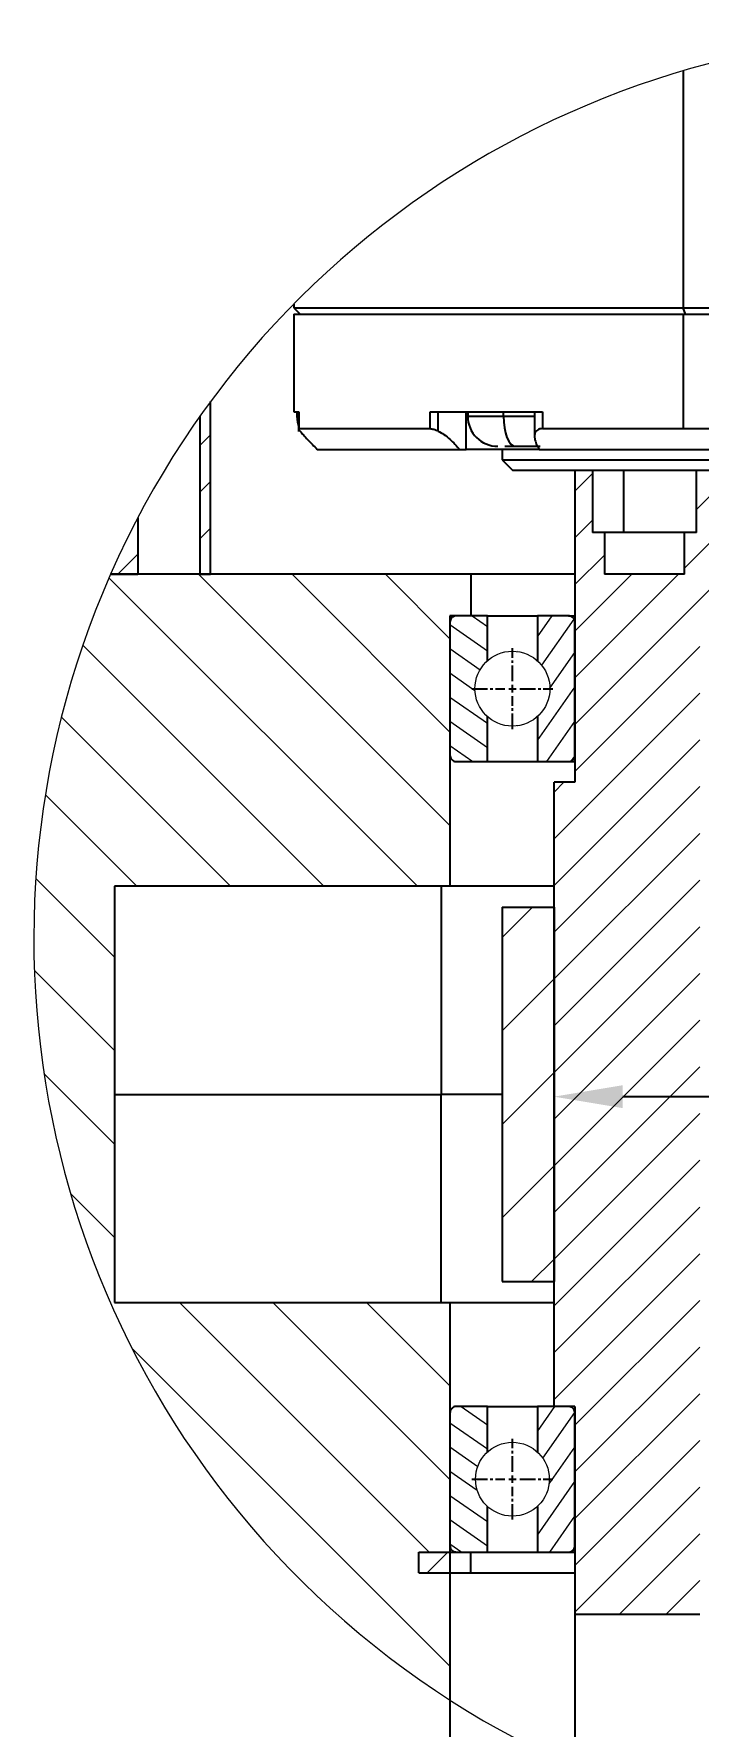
# Model space of a CAD drawing. Header units: millimetres. Extents: x -15 to 1174, y 15 to 856.
# Drawn here: x 586.3 to 618.2, y 387.3 to 468.6 of the extents above; entities that cross this region are included whole.
import ezdxf

# ---------------------------------------------------------------- set-up
doc = ezdxf.new("R2010")
doc.units = ezdxf.units.MM
doc.header["$PDSIZE"] = -1
doc.linetypes.add('CENTER2', pattern=[1.125, 0.75, -0.125, 0.125, -0.125])
doc.layers.get('0').update_dxf_attribs({"lineweight": 25})
doc.layers.add('netmanh', color=7, linetype='Continuous', lineweight=15)
doc.dimstyles.new('ISO-25', dxfattribs={"dimtxt": 2.5, "dimasz": 2.5, "dimexe": 1.25, "dimexo": 0.625, "dimtad": 1, "dimtxsty": 'Standard', "dimcen": 2.5, "dimadec": 0, "dimazin": 0, "dimtfac": 1, "dimtmove": 0, "dimatfit": 3, "dimfxl": 1, "dimarcsym": 0})
pattern_1 = [(55, (-5.219916943133285e-08, 7.827604668214576), (-0.7802423221852646, 0.5463315556243713), [])]
pattern_2 = [(145, (-5.219916943133285e-08, 7.827604668214576), (-0.5463315556243713, -0.7802423221852646), [])]

# ---------------------------------------------------------------- blocks, each defined once
blk = doc.blocks.new('SW_HATCH_3')
at = {"color": 0, "linetype": 'Continuous', "lineweight": 18}
for p, q in [((-5.000010132789612, 8.470378816127777), (-4.499152302742004, 8.971244096755981)), ((-75.50080120563507, 7.566574960947037), (-74.99994337558746, 8.067436516284943)), ((-5.000010132789612, 6.225317716598511), (-4.499152302742004, 6.726179271936417)), ((-75.50080120563507, 5.321510136127472), (-74.99994337558746, 5.822371691465378)), ((-57.49990046024323, 5.361896008253098), (-56.6549152135849, 6.206884980201721)), ((-51.65491998195648, 4.471693187952042), (-49.99984800815582, 6.126757711172104)), ((-30.00010550022125, 1.430805772542953), (-25.06613731384277, 6.364759057760239)), ((-29.82108294963837, -0.635240226984024), (-22.8210836648941, 6.364759057760239)), ((-28.99943292140961, 4.676535725593567), (-27.31120586395264, 6.364759057760239)), ((-28.50008010864258, -1.559305936098099), (-22.50005304813385, 4.440728574991226)), ((-5.000010132789612, 3.980252891778946), (-4.499152302742004, 4.481114447116852)), ((-75.50080120563507, 3.076445311307907), (-74.99994337558746, 3.577306866645813)), ((-57.49990046024323, 3.116831183433533), (-56.6549152135849, 3.961820155382156)), ((-52.22851037979126, 1.653030514717102), (-49.99984800815582, 3.881692886352539)), ((-1.500800251960754, 2.989333122968674), (-1.130372285842896, 3.359757363796234)), ((-79.45755124092102, 1.364760100841522), (-78.49914580583572, 2.323165535926819)), ((-57.49990046024323, 0.8717663586139679), (-56.08132481575012, 2.290353178977966)), ((-57.49990046024323, -5.863424390554428), (-49.99984800815582, 1.636628061532974)), ((-28.50008010864258, -3.804370760917664), (-22.50005304813385, 2.195663750171661)), ((-5.000010132789612, 1.735188066959381), (-4.499152302742004, 2.236049622297287)), ((-0.880315899848938, 1.364763826131821), (-0.40435791015625, 1.840714365243912)), ((-65.0661513209343, -13.63523676991463), (-79.88683879375458, 1.185454428195953)), ((-63.49992007017136, -10.71133464574814), (-75.57602226734161, 1.364763826131821)), ((-63.49992007017136, -6.221208721399307), (-71.08589261770248, 1.364763826131821)), ((-63.49992007017136, -1.731079071760178), (-66.59576296806335, 1.364763826131821)), ((-57.49990046024323, -3.618359565734863), (-52.51678824424744, 1.364760100841522)), ((-57.49990046024323, -1.373298466205597), (-54.76184189319611, 1.364760100841522)), ((-14.00002837181091, -1.839570701122284), (-17.20435917377472, 1.364763826131821)), ((-9.71423089504242, -1.635238528251648), (-12.71422207355499, 1.364763826131821)), ((-5.224093794822693, -1.635238528251648), (-8.22409987449646, 1.364763826131821)), ((0, 0), (0.2717077732086182, 0.2717077732086182)), ((-50.02665519714355, -0.635240226984024), (-49.99984800815582, -0.6084367632865906)), ((-28.50008010864258, -6.049435585737228), (-22.50005304813385, -0.04939734935760498)), ((-0.7339715957641602, -1.635238528251648), (-1.475796103477478, -0.893421471118927)), ((-69.55627351999283, -13.63523676991463), (-81.14194869995117, -2.049561589956284)), ((-57.49990046024323, -8.108489215373993), (-51.4998733997345, -2.10845097899437)), ((-28.50008010864258, -8.294500410556793), (-22.50005304813385, -2.29446217417717)), ((-14.00002837181091, -6.329696625471115), (-16.50002598762512, -3.829691559076309)), ((-58.49990993738174, -11.35355606675148), (-51.4998733997345, -4.353515803813934)), ((-28.50008010864258, -10.53956523537636), (-22.50005304813385, -4.539526998996735)), ((-74.04640316963196, -13.63523676991463), (-82.1700394153595, -5.511604249477386)), ((-58.49990993738174, -13.59862089157104), (-51.4998733997345, -6.598580628633499)), ((-28.50008010864258, -12.78462633490562), (-22.50005304813385, -6.784591823816299)), ((-58.49990993738174, -9.108491241931915), (-58.02665650844574, -8.635241538286209)), ((-58.49990993738174, -15.84368571639061), (-51.4998733997345, -8.843645453453064)), ((-28.50008010864258, -15.02969115972519), (-22.1056342124939, -8.635241538286209)), ((-14.00002837181091, -10.81982627511024), (-16.50002598762512, -8.319821208715439)), ((-78.53653281927109, -13.63523676991463), (-82.93787389993668, -9.233899414539337)), ((-28.50008010864258, -17.27475598454475), (-21.50003612041473, -10.27471572160721)), ((-58.49990993738174, -18.08874681591988), (-51.4998733997345, -11.08870655298233)), ((-28.50008010864258, -19.51982080936432), (-21.50003612041473, -12.51978054642677)), ((-15.67474007606506, -13.63523676991463), (-16.50002598762512, -12.80995085835457)), ((-79.62101697921753, -17.04087853431702), (-83.39565992355347, -13.26623931527138)), ((-58.49990993738174, -20.33381164073944), (-51.4998733997345, -13.3337713778019)), ((-21.50003612041473, -17.0099064707756), (-18.12537014484406, -13.63523676991463)), ((-16.6352391242981, -16.6352391242981), (-13.63524794578552, -13.63523676991463)), ((-12.14511692523956, -16.6352391242981), (-9.145110845565796, -13.63523676991463)), ((-7.65499472618103, -16.6352391242981), (-4.654988646507263, -13.63523676991463)), ((-3.164857625961304, -16.6352391242981), (-0.1648664474487305, -13.63523676991463)), ((-60.99991500377655, -16.09862968325615), (-59.53652411699295, -14.63523879647255)), ((1.325264573097229, -16.6352391242981), (3.460139036178589, -14.50036093592644)), ((-28.50008010864258, -21.76488563418388), (-21.50003612041473, -14.76484164595604)), ((-58.49990993738174, -22.57887646555901), (-51.4998733997345, -15.57883620262146)), ((-28.50008010864258, -24.0099485963583), (-21.50003612041473, -17.0099064707756)), ((-79.62101697921753, -21.53100818395615), (-83.46424996852875, -17.68777146935463)), ((-58.49990993738174, -24.82394129037857), (-51.4998733997345, -17.82390102744102)), ((-60.99991500377655, -20.58875560760498), (-58.49990993738174, -18.08874681591988)), ((-28.50008010864258, -26.25501155853271), (-21.50003612041473, -19.25497129559517)), ((-21.50003612041473, -21.50003612041473), (-19.00003850460052, -19.00002732872963)), ((-58.49990993738174, -27.06900425255299), (-51.4998733997345, -20.06896212697029)), ((-28.50008010864258, -28.50007638335228), (-21.50003612041473, -21.50003612041473)), ((-79.62101697921753, -26.02113597095013), (-83.00500363111496, -22.6371493190527)), ((-60.99991500377655, -25.07888525724411), (-58.49990993738174, -22.57887646555901)), ((-58.49990993738174, -29.31406907737255), (-51.4998733997345, -22.31402695178986)), ((-21.50003612041473, -25.99016390740871), (-19.00003850460052, -23.49015511572361)), ((-28.50008010864258, -30.7451393455267), (-21.50003612041473, -23.74509908258915)), ((-58.49990993738174, -31.55913203954697), (-51.4998733997345, -24.55909177660942)), ((-28.50008010864258, -32.99020417034626), (-21.50003612041473, -25.99016390740871)), ((-58.49990993738174, -33.80419686436653), (-51.4998733997345, -26.80415660142899)), ((-60.99991500377655, -29.56901304423809), (-58.49990993738174, -27.06900425255299)), ((-79.62101697921753, -30.51126375794411), (-81.7301869392395, -28.40209566056728)), ((-28.50008010864258, -35.23526713252068), (-21.50003612041473, -28.23522686958313)), ((-21.50003612041473, -30.48029169440269), (-19.00003850460052, -27.98028290271759)), ((-58.49990993738174, -36.04925982654095), (-51.4998733997345, -29.0492195636034)), ((-28.50008010864258, -37.48033195734024), (-21.50003612041473, -30.48029169440269)), ((-20.1648622751236, -33.63523818552494), (-17.16485619544983, -30.63523769378662)), ((-15.67472517490387, -33.63523818552494), (-12.6747339963913, -30.63523769378662)), ((-11.18460297584534, -33.63523818552494), (-8.18459689617157, -30.63523769378662)), ((-6.694480776786804, -33.63523818552494), (-3.694474697113037, -30.63523769378662)), ((-2.204343676567078, -33.63523818552494), (0.7956475019454956, -30.63523769378662)), ((-59.57601219415665, -32.63523802161217), (-58.49990993738174, -31.55913203954697)), ((-58.49990993738174, -38.29432465136051), (-51.4998733997345, -31.29428438842297)), ((-28.50008010864258, -39.72539585083723), (-21.50003612041473, -32.72535465657711)), ((-64.49704617261887, -45.63523828983307), (-76.49704068899155, -33.63523818552494)), ((-63.49992007017136, -42.14223194867373), (-72.00691848993301, -33.63523818552494)), ((-63.49992007017136, -37.65210323035717), (-67.51678884029388, -33.63523818552494)), ((-57.49990046024323, -39.53938465565443), (-51.4998733997345, -33.53934735059738)), ((-5.128979682922363, -42.14150737971067), (-13.63524794578552, -33.63523818552494)), ((-3.297105431556702, -39.48325011879206), (-9.14512574672699, -33.63523818552494)), ((-1.641780138015747, -36.64844110608101), (-4.654988646507263, -33.63523818552494)), ((-28.50008010864258, -41.97045974433422), (-21.50003612041473, -34.97041948139668)), ((-57.49990046024323, -41.78444854915142), (-51.4998733997345, -35.78441217541695)), ((-7.130265235900879, -44.63035613298416), (-16.50002598762512, -35.26058979332447)), ((-63.49992007017136, -51.12248798832297), (-78.77618074417114, -35.84622591733932)), ((-28.50008010864258, -44.21552363783121), (-21.50003612041473, -37.21548244357109)), ((-57.49990046024323, -44.02951244264841), (-51.4998733997345, -38.02947606891394)), ((-9.296923875808716, -46.95381643250585), (-16.50002598762512, -39.75071758031845)), ((-57.49990046024323, -46.27457680180669), (-51.4998733997345, -40.27453996241093)), ((-28.50008010864258, -46.46058799698949), (-22.50005304813385, -40.46055115759373)), ((-57.49990046024323, -48.51964069530368), (-51.4998733997345, -42.51960385590792)), ((-28.42967212200165, -48.63524110987782), (-22.50005304813385, -42.70561505109072)), ((-15.10563492774963, -45.63523735851049), (-16.50002598762512, -44.24084536731243)), ((-55.37043511867523, -48.63524157553911), (-51.4998733997345, -44.76466774940491)), ((-26.18460357189178, -48.63524110987782), (-22.50005304813385, -44.95067894458771)), ((-64.59575891494751, -46.63523798808455), (-63.59575688838959, -45.63523828983307)), ((-11.62771880626678, -49.11316419020295), (-15.00003039836884, -45.74084933847189)), ((-53.12538146972656, -48.63524157553911), (-51.4998733997345, -47.00973210856318)), ((-15.20435512065887, -46.63523752242327), (-15.00003039836884, -46.43091419711709)), ((-23.93954992294312, -48.63524110987782), (-22.50005304813385, -47.19574330374599)), ((-14.12399113178253, -51.10700498335063), (-16.50002598762512, -48.7309736199677)), ((-47.00691998004913, -58.6352376267314), (-47.30691015720367, -58.33523767068982)), ((-42.51678287982941, -58.6352376267314), (-42.81678795814514, -58.33523767068982)), ((-38.02666068077087, -58.6352376267314), (-38.32666575908661, -58.33523767068982)), ((-33.53653848171234, -58.6352376267314), (-33.83652865886688, -58.33523767068982))]:
    blk.add_line(p, q, dxfattribs=at)
blk = doc.blocks.new('*U97')
at = {"color": 0, "linetype": 'CENTER2', "transparency": 16777216}
for p, q in [((0, 0.3600002713629551), (0, 1.943441491898275)), ((-1.943441491898275, 0), (-0.3600002713629551, 0)), ((0.3600002713629551, 0), (1.943441491898275, 0)), ((0, -1.943441491898275), (0, -0.3600002713629551))]:
    blk.add_line(p, q, dxfattribs=at)
at = {"color": 0, "linetype": 'Continuous', "transparency": 16777216}
for p, q in [((-0.1800001356814775, 0), (0.1800001356814775, 0)), ((0, -0.1800001356814775), (0, 0.1800001356814775))]:
    blk.add_line(p, q, dxfattribs=at)
blk = doc.blocks.new('*U100')
at = {"color": 0, "linetype": 'CENTER2', "transparency": 16777216}
for p, q in [((0, 0.3600002713629551), (0, 1.943441491898275)), ((-1.943441491898275, 0), (-0.3600002713629551, 0)), ((0.3600002713629551, 0), (1.943441491898275, 0)), ((0, -1.943441491898275), (0, -0.3600002713629551))]:
    blk.add_line(p, q, dxfattribs=at)
at = {"color": 0, "linetype": 'Continuous', "transparency": 16777216}
for p, q in [((-0.1800001356814775, 0), (0.1800001356814775, 0)), ((0, -0.1800001356814775), (0, 0.1800001356814775))]:
    blk.add_line(p, q, dxfattribs=at)
blk = doc.blocks.new('*D120')
at = {"color": 0, "lineweight": -2, "transparency": 16777216}
for p, q in [((612.3126908343789, 398.1714872961298), (612.3126908343789, 369.5355910581812)), ((647.3125382464883, 398.1714872961298), (647.3125382464883, 369.5355910581812)), ((615.614690834379, 370.5355910581812), (644.0105382464883, 370.5355910581812))]:
    blk.add_line(p, q, dxfattribs=at)
at = {"color": 0, "transparency": 16777216}
for points in [[(615.614690834379, 371.0859243915146), (615.614690834379, 369.9852577248479), (612.3126908343789, 370.5355910581812)], [(644.0105382464883, 371.0859243915146), (644.0105382464883, 369.9852577248479), (647.3125382464883, 370.5355910581812)]]:
    blk.add_solid(points, dxfattribs=at)
at = {"layer": 'Defpoints', "color": 0, "transparency": 16777216}
for p in [(612.3126908343789, 399.1714872961298), (647.3125382464883, 399.1714872961298), (647.3125382464883, 370.5355910581812)]:
    blk.add_point(p, dxfattribs=at)
at = {"color": 0, "transparency": 16777216, "insert": (629.8126145404336, 373.9130517647421), "char_height": 3.5, "attachment_point": 5}
blk.add_mtext('{\\fTimes New Roman|b0|i0|c0|p18;%%C35k6}', dxfattribs=at)
blk = doc.blocks.new('*D121')
at = {"color": 0, "lineweight": -2, "transparency": 16777216}
for p, q in [((606.3126712244508, 398.1714872961298), (606.3126712244508, 358.5981957887412)), ((653.312565306997, 398.1714872961298), (653.312565306997, 358.5981957887412)), ((609.6146712244508, 359.5981957887412), (650.010565306997, 359.5981957887412))]:
    blk.add_line(p, q, dxfattribs=at)
at = {"color": 0, "transparency": 16777216}
for points in [[(609.6146712244508, 360.1485291220746), (609.6146712244508, 359.0478624554079), (606.3126712244508, 359.5981957887412)], [(650.010565306997, 360.1485291220746), (650.010565306997, 359.0478624554079), (653.312565306997, 359.5981957887412)]]:
    blk.add_solid(points, dxfattribs=at)
at = {"layer": 'Defpoints', "color": 0, "transparency": 16777216}
for p in [(606.3126712244508, 399.1714872961298), (653.312565306997, 399.1714872961298), (653.312565306997, 359.5981957887412)]:
    blk.add_point(p, dxfattribs=at)
at = {"color": 0, "transparency": 16777216, "insert": (629.8126182657239, 362.9478987447614), "char_height": 3.5, "attachment_point": 5}
blk.add_mtext('{\\fTimes New Roman|b0|i0|c0|p18;%%C47H7}', dxfattribs=at)
blk = doc.blocks.new('*D122')
at = {"color": 0, "lineweight": -2, "transparency": 16777216}
for p, q in [((614.6146813572404, 417.561625929679), (645.0105551742074, 417.561625929679)), ((611.3126813572404, 416.6714866032258), (611.3126813572404, 416.561625929679))]:
    blk.add_line(p, q, dxfattribs=at)
at = {"color": 0, "transparency": 16777216}
for points in [[(614.6146813572404, 418.1119592630124), (614.6146813572404, 417.0112925963456), (611.3126813572404, 417.561625929679)], [(645.0105551742074, 418.1119592630124), (645.0105551742074, 417.0112925963456), (648.3125551742074, 417.561625929679)]]:
    blk.add_solid(points, dxfattribs=at)
at = {"layer": 'Defpoints', "color": 0, "transparency": 16777216}
for p in [(611.3126813572404, 417.6714866032258), (648.3125551742074, 417.561625929679), (648.3125551742074, 417.561625929679)]:
    blk.add_point(p, dxfattribs=at)
at = {"color": 0, "transparency": 16777216, "insert": (629.8126182657239, 422.0527191764947), "char_height": 3.5, "attachment_point": 5}
blk.add_mtext('\\A1;{\\fTimes New Roman|b0|i0|c0|p18;%%C37\\H0.7x;\\SH7/h6;}', dxfattribs=at)

msp = doc.modelspace()

# ---------------------------------------------------------------- hatches: boundary and pattern name
at = {"layer": 'netmanh'}
h = msp.add_hatch(dxfattribs=at)
h.set_pattern_fill('ANSI31', color=256, scale=0.3, angle=100)
h.set_pattern_definition(pattern_2)
edge = h.paths.add_edge_path()
edge.add_line((608.1126718920228, 438.5131795091855), (608.1126718920228, 440.6714885105744))
edge.add_line((608.1126718920228, 440.6714885105744), (606.612668852186, 440.6714885105744))
edge.add_spline(control_points=[(606.612668852186, 440.6714885105744), (606.5935340941681, 440.6703905903771), (606.5407913075978, 440.6673642980882), (606.4583932753648, 440.6351692681689), (606.3797198299613, 440.5695950964487), (606.3273707551289, 440.481306669828), (606.3130537870989, 440.4110312265702), (606.3127001146539, 440.3744734297036), (606.3126712244508, 440.371487157549)], knot_values=[0, 0, 0, 0, 0.1222185355811881, 0.3368815080432476, 0.5515570335137586, 0.7662321332615737, 0.9809043615611559, 0.9999999999999999, 0.9999999999999999, 0.9999999999999999, 0.9999999999999999], degree=3, periodic=0)
edge.add_line((606.3126712244508, 440.371487157549), (606.3126712244508, 433.9714868535653))
edge.add_spline(control_points=[(606.3126712244508, 433.9714868535653), (606.3126788400838, 433.9698329461082), (606.3128410484314, 433.9346057239963), (606.325922054921, 433.8654820218823), (606.3771030768773, 433.7765007202904), (606.454888463324, 433.7098963103843), (606.5381174451685, 433.6760429485132), (606.5922020540088, 433.6727366689832), (606.612668852186, 433.6714855005399)], knot_values=[0, 0, 0, 0, 0.01057560025634724, 0.2252538481572031, 0.4399345107945407, 0.6546164141155035, 0.8692993016395103, 1, 1, 1, 1], degree=3, periodic=0)
edge.add_line((606.6126688521858, 433.6714855005399), (608.1126718920228, 433.6714855005399))
edge.add_line((608.1126718920228, 433.6714855005399), (608.1126718920228, 435.8297957737437))
edge.add_arc((609.3126166263687, 437.1714927952616), 1.800005073057906, 228.1221540934832, 228.1921896420599, ccw=False)
edge.add_arc((609.3126168110733, 437.1714876385312), 1.800001356814776, 180, 228.1220401426541, ccw=False)
edge.add_arc((609.3126168110733, 437.1714876385312), 1.800001356814776, 131.8079240395963, 180, ccw=False)
h = msp.add_hatch(dxfattribs=at)
h.set_pattern_fill('ANSI31', color=256, scale=0.3, angle=100)
h.set_pattern_definition(pattern_2)
edge = h.paths.add_edge_path()
edge.add_spline(control_points=[(653.312565306997, 440.371487157549), (653.3123812921593, 440.3791124536092), (653.3113872619423, 440.4203035596665), (653.295471448523, 440.4820624498822), (653.2515880015942, 440.5591017733186), (653.1875164945075, 440.6218931322632), (653.1005851383029, 440.6644415255229), (653.0397367625042, 440.6693128465672), (653.0125602286813, 440.6714885105744)], knot_values=[0, 0, 0, 0, 0.04874584774319335, 0.2633203181069984, 0.3976357540438605, 0.6122010107898624, 0.8267984607906599, 1, 1, 1, 1], degree=3, periodic=0)
edge.add_line((653.0125602286814, 440.6714885105744), (652.3125632804391, 440.6714885105744))
edge.add_line((652.3125632804391, 440.6714885105744), (651.512564639425, 440.6714885105744))
edge.add_line((651.512564639425, 440.6714885105744), (651.512564639425, 438.5131793249731))
edge.add_arc((650.312622506197, 437.1714851607828), 1.800001209254599, 48.13489449574428, 48.192190725671026, ccw=False)
edge.add_arc((650.3126170320688, 437.1714930456568), 1.799998990589116, -0.00031209730951786696, 48.13459722970322, ccw=False)
edge.add_arc((650.3126170320421, 437.1714832408362), 1.799998990589116, -48.19189379509288, 0, ccw=False)
edge.add_line((651.512564639425, 435.8297969490161), (651.512564639425, 433.6714855005399))
edge.add_line((651.512564639425, 433.6714855005399), (653.0125602286813, 433.6714892258302))
edge.add_spline(control_points=[(653.0125602286813, 433.6714892258302), (653.0128085766831, 433.6714891192446), (653.046632361262, 433.6714746028074), (653.1145542764008, 433.6832650928828), (653.2041244443435, 433.733165896421), (653.2637580049386, 433.8006006277754), (653.3024137056143, 433.8803623337212), (653.3124044500582, 433.9362520080203), (653.3125615146973, 433.9706561707484), (653.312565306997, 433.9714868535653)], knot_values=[0, 0, 0, 0, 0.001587907791592276, 0.2162652837282074, 0.4309630947880022, 0.6456408383523341, 0.78000899143738, 0.9946883534958024, 1, 1, 1, 1], degree=3, periodic=0)
edge.add_line((653.312565306997, 433.9714868535656), (653.312565306997, 440.371487157549))
edge = h.paths.add_edge_path()
edge.add_arc((650.3125592273233, 399.1714872961298), 1.775003518626553, -47.46363238577902, 0, ccw=False)
edge.add_line((651.512564639425, 397.8635788505331), (651.512564639425, 395.6714876537577))
edge.add_line((651.512564639425, 395.6714876537577), (653.0125602286813, 395.6714876537577))
edge.add_spline(control_points=[(653.0125602286813, 395.6714876537577), (653.0190940367123, 395.6716220672105), (653.0591996740361, 395.6724471200995), (653.1324324795078, 395.6903373867787), (653.2188047481919, 395.7456957579702), (653.2815839114501, 395.8266754643652), (653.309516187281, 395.9067198253191), (653.3118315080796, 395.9559002886332), (653.312565306997, 395.9714871441379)], knot_values=[0, 0, 0, 0, 0.04177819296287072, 0.2564417330679671, 0.471093198885862, 0.6857394365015771, 0.9004008164221565, 1, 1, 1, 1], degree=3, periodic=0)
edge.add_line((653.312565306997, 395.9714871441379), (653.312565306997, 402.3714874481216))
edge.add_spline(control_points=[(653.312565306997, 402.3714874481216), (653.3101529921992, 402.4001400435061), (653.3049055874588, 402.4624668032513), (653.2602958400972, 402.5502514902233), (653.1876700645399, 402.6218273555034), (653.1005910063635, 402.6644447044536), (653.0397452301025, 402.6693122088488), (653.0125602286813, 402.6714869385019)], knot_values=[0, 0, 0, 0, 0.1826514919008727, 0.3973139431188096, 0.6119768239087301, 0.8266369295994815, 1, 1, 1, 1], degree=3, periodic=0)
edge.add_line((653.0125602286812, 402.6714869385019), (651.512564639425, 402.6714869385019))
edge.add_line((651.512564639425, 402.6714869385019), (651.512564639425, 400.4793957417265))
edge.add_arc((650.3125592273233, 399.1714872961298), 1.775003518626553, 0, 47.46363238577902, ccw=False)
edge = h.paths.add_edge_path()
edge.add_spline(control_points=[(606.3126712244508, 395.9714871441379), (606.3150804691953, 395.9428344497481), (606.3203212309448, 395.8805070564339), (606.3649342516931, 395.7927232929754), (606.4375582277374, 395.721145929573), (606.5246384480848, 395.6785304007944), (606.5854839089994, 395.6736619026807), (606.612668852186, 395.6714867224351)], knot_values=[0, 0, 0, 0, 0.1826494889046769, 0.3973122519907417, 0.6119768376969786, 0.8266364086373987, 0.9999999999999999, 0.9999999999999999, 0.9999999999999999, 0.9999999999999999], degree=3, periodic=0)
edge.add_line((606.6126688521858, 395.6714867224351), (607.3126732510087, 395.6714867224351))
edge.add_line((607.3126732510087, 395.6714867224351), (608.1126718920228, 395.6714867224351))
edge.add_line((608.1126718920228, 395.6714867224351), (608.1126718920228, 397.8680200306414))
edge.add_arc((609.3126773041246, 399.173707886184), 1.773367915911663, 180, 227.4151285355551, ccw=False)
edge.add_arc((609.3126773041246, 399.173707886184), 1.773367915911663, 132.5848714644449, 180, ccw=False)
edge.add_line((608.1126718920228, 400.4793957417266), (608.1126718920228, 402.6714869385019))
edge.add_line((608.1126718920228, 402.6714869385019), (606.612668852186, 402.6714869385019))
edge.add_spline(control_points=[(606.612668852186, 402.6714869385019), (606.6061350468217, 402.6713521957328), (606.5660319652442, 402.6705251738125), (606.4928011840293, 402.6526367788528), (606.4064330405254, 402.597276173527), (606.3436418592748, 402.5163034629233), (606.3157213847305, 402.4362535288474), (606.3134052827737, 402.387074196437), (606.3126712244508, 402.3714874481216)], knot_values=[0, 0, 0, 0, 0.04177872341627639, 0.2564287516891607, 0.4710826099049252, 0.6857409992770495, 0.9003997063394757, 1, 1, 1, 1], degree=3, periodic=0)
edge.add_line((606.3126712244508, 402.3714874481219), (606.3126712244508, 395.9714871441379))
h = msp.add_hatch(dxfattribs=at)
h.set_pattern_fill('ANSI31', color=256, scale=0.3, angle=10)
h.set_pattern_definition(pattern_1)
edge = h.paths.add_edge_path()
edge.add_spline(control_points=[(612.3126908343789, 440.371487157549), (612.3121438050405, 440.3849525064584), (612.3107424983568, 440.4194462385032), (612.2939105569902, 440.4860070917459), (612.2499820509167, 440.5644584879622), (612.1727296746624, 440.6316858204017), (612.0889832500645, 440.6666387186372), (612.0340210456467, 440.670132349186), (612.0126857560632, 440.6714885105744)], knot_values=[0, 0, 0, 0, 0.0859790297469346, 0.2202495927520026, 0.4347821807536898, 0.6493151302517767, 0.8638707575897591, 1, 1, 1, 1], degree=3, periodic=0)
edge.add_line((612.0126857560632, 440.6714885105744), (610.5126827162263, 440.6714885105744))
edge.add_line((610.5126827162263, 440.6714885105744), (610.5126827162263, 438.5130712951934))
edge.add_arc((609.3126168226454, 437.1714763310176), 1.800009776872874, 48.13589971907987, 48.18714938531741, ccw=False)
edge.add_arc((609.3126168110733, 437.1714876476002), 1.800001356814776, -2.8867589207948186e-07, 48.1356590476629, ccw=False)
edge.add_arc((609.3126168110733, 437.1714876385312), 1.800001356814775, -48.18690914620282, 0, ccw=False)
edge.add_line((610.5126827162263, 435.8299039818685), (610.5126827162263, 433.6714855005399))
edge.add_line((610.5126827162263, 433.6714855005399), (612.0126857560632, 433.6714855005399))
edge.add_spline(control_points=[(612.0126857560632, 433.6714855005399), (612.0297009467035, 433.6723593305866), (612.0803128829117, 433.674958550984), (612.161317873031, 433.7045811857052), (612.2414271067192, 433.768450595715), (612.2886609907545, 433.8449116054264), (612.3097239662903, 433.9148628494209), (612.3117586931031, 433.9536965204965), (612.3126908343789, 433.9714868535653)], knot_values=[0, 0, 0, 0, 0.1086416199683814, 0.3231561053650908, 0.5376787214236098, 0.7522178972876294, 0.8864870095034953, 0.9999999999999999, 0.9999999999999999, 0.9999999999999999, 0.9999999999999999], degree=3, periodic=0)
edge.add_line((612.3126908343789, 433.971486853565), (612.3126908343789, 440.371487157549))
h = msp.add_hatch(dxfattribs=at)
h.set_pattern_fill('ANSI31', color=256, scale=0.3, angle=10)
h.set_pattern_definition(pattern_1)
edge = h.paths.add_edge_path()
edge.add_arc((609.3126773041246, 399.173707886184), 1.773367915911663, -47.415128535555084, 0, ccw=False)
edge.add_line((610.5126827162263, 397.8680200306414), (610.5126827162263, 395.6714867224351))
edge.add_line((610.5126827162263, 395.6714867224351), (612.0126857560632, 395.6714867224351))
edge.add_spline(control_points=[(612.0126857560632, 395.6714867224351), (612.0192195597679, 395.6716214753828), (612.0593251184529, 395.6724486110751), (612.1325586705212, 395.6903366265181), (612.2189279643841, 395.7456964785901), (612.2817168489453, 395.8266718317863), (612.3096160448326, 395.9067227940956), (612.3119508191414, 395.9559001892732), (612.3126908343789, 395.9714871441379)], knot_values=[0, 0, 0, 0, 0.04177857078224494, 0.256443719161099, 0.4710967931622905, 0.685744638922132, 0.9003956164932608, 1, 1, 1, 1], degree=3, periodic=0)
edge.add_line((612.3126908343789, 395.9714871441379), (612.3126908343789, 402.3714874481216))
edge.add_spline(control_points=[(612.3126908343789, 402.3714874481216), (612.3102785222534, 402.4001400502451), (612.3050311233263, 402.4624668246493), (612.2604213264868, 402.5502513868547), (612.1877958402936, 402.6218276469545), (612.1007305259301, 402.6644362976434), (612.0399017580893, 402.6693092842617), (612.0127323142135, 402.6714832132117)], knot_values=[0, 0, 0, 0, 0.1826515973856886, 0.3973141725753978, 0.6119771773373386, 0.8266365603841971, 0.9999010300783696, 0.9999010300783696, 0.9999010300783696, 0.9999010300783696], degree=3, periodic=0)
edge.add_line((612.0127323142137, 402.6714832132116), (611.3126813572404, 402.6714832132116))
edge.add_line((611.3126813572404, 402.6714832132116), (610.5126827162263, 402.6714869385019))
edge.add_line((610.5126827162263, 402.6714869385019), (610.5126827162263, 400.4793957417266))
edge.add_arc((609.3126773041246, 399.173707886184), 1.773367915911664, 0, 47.415128535555084, ccw=False)

# ---------------------------------------------------------------- linework, layer by layer
at = {"color": 7, "linetype": 'Continuous', "lineweight": 25}
for p, q in [((617.5118251842019, 466.8716339935914), (617.5118251842019, 455.471485721077)), ((598.8126187723634, 455.6601716746941), (598.8126187723634, 455.471485721077)), ((598.8126187723634, 455.471485721077), (599.1126164000985, 455.1714880933419)), ((598.8126187723634, 455.471485721077), (617.5118251842019, 455.471485721077)), ((598.8126187723634, 455.1714880933419), (598.8126187723634, 450.4714904894486)), ((598.8126187723634, 455.1714880933419), (617.5118251842019, 455.1714880933419)), ((617.5118251842019, 455.471485721077), (660.8126177590844, 455.471485721077)), ((617.6308556598184, 455.1714880933419), (617.5118251842019, 455.471485721077)), ((617.5118251842019, 455.1714880933419), (617.5118251842019, 449.6714881231442)), ((617.5118251842019, 455.1714880933419), (660.8126177590844, 455.1714880933419)), ((594.8126479190347, 442.6714888384), (594.8126479190347, 450.9727879037515)), ((594.3117900889871, 442.6714888384), (594.3117900889871, 450.2796082367555)), ((598.8126187723634, 450.4714904894486), (599.0489884418008, 450.4714904894486)), ((598.9626138609407, 450.4714904894486), (598.9626138609407, 450.2714871039048)), ((598.9626138609407, 450.2714871039048), (599.0413664978502, 450.2714871039048)), ((599.0413664978502, 450.4714904894486), (599.0413664978502, 449.5316854288236)), ((599.0489884418008, 450.4714904894486), (599.0489884418008, 449.6714881231442)), ((605.3576558035371, 450.4714904894486), (610.7612415355203, 450.4714904894486)), ((605.3576558035371, 449.6714881231442), (605.3576558035371, 450.4714904894486)), ((605.749727706289, 449.5523533393994), (605.749727706289, 450.4714904894486)), ((607.0897220772264, 448.6714860965863), (607.0897220772264, 450.4714904894486)), ((607.1636243861673, 450.4714904894486), (607.1636243861673, 450.2714871039048)), ((607.1636243861673, 450.2714871039048), (608.8827490013597, 450.2714871039048)), ((608.8827490013597, 450.2714871039048), (608.8827490013597, 450.4714904894486)), ((608.8827490013597, 450.2714871039048), (610.3758006494996, 450.2714871039048)), ((610.3758006494996, 450.4714904894486), (610.3758006494996, 449.288848655428)), ((610.7612415355203, 450.4714904894486), (610.7612415355203, 449.6714881231442)), ((599.0489884418008, 449.6714881231442), (605.3576558035371, 449.6714881231442)), ((610.7612415355203, 449.6714881231442), (617.5118251842019, 449.6714881231442)), ((617.5118251842019, 449.6714881231442), (625.9917034905908, 449.6714881231442)), ((599.9346687596795, 448.6714860965863), (606.7741452854631, 448.6714860965863)), ((606.7741452854631, 448.6714860965863), (607.0897220772264, 448.6714860965863)), ((610.6097190779207, 448.6714860965863), (607.0897220772264, 448.6714860965863)), ((608.8126166862008, 448.6714860965863), (608.8126166862008, 448.1714888085976)), ((608.9514135521409, 448.8214886357442), (609.4581051867959, 448.8214886357442)), ((609.4581051867959, 448.8214886357442), (610.6385826271531, 448.8214886357442)), ((610.5972840589044, 448.6714860965863), (627.1092458766458, 448.6714860965863)), ((608.8126166862008, 448.1714888085976), (609.3126176994798, 447.6714877953187)), ((608.8126166862008, 448.1714888085976), (621.4798255961892, 448.1714888085976)), ((609.3126176994798, 447.6714877953187), (621.6782196563241, 447.6714877953187)), ((612.3126908343789, 447.6714840700284), (612.3126908343789, 432.6714834739819)), ((613.1576760810373, 447.6714877953187), (613.1576760810373, 444.6714854409352)), ((614.6656735938546, 444.6714854409352), (614.6656735938546, 447.6714877953187)), ((618.1576713126657, 444.6714854409352), (618.1576713126657, 447.6714877953187)), ((591.3134454887864, 445.3876240720406), (591.3134454887864, 442.6714851131097)), ((614.6656735938546, 444.6714854409352), (613.1576760810373, 444.6714854409352)), ((613.731266478872, 444.6714854409352), (613.731266478872, 442.6714851131097)), ((618.1576713126657, 444.6714854409352), (614.6656735938546, 444.6714854409352)), ((617.5840809148309, 442.6714851131097), (617.5840809148309, 444.6714854409352)), ((607.3126732510087, 442.6714888384), (590.0041698616502, 442.6714888384)), ((590.0041698616502, 442.6714851131097), (591.3134454887864, 442.6714851131097)), ((594.3117900889871, 442.6714888384), (594.8126479190347, 442.6714888384)), ((607.3126732510087, 442.6714888384), (607.3126732510087, 440.6714885105744)), ((612.3126908343789, 442.6714888384), (607.3126732510087, 442.6714888384)), ((617.5840809148309, 442.6714851131097), (613.731266478872, 442.6714851131097)), ((607.3126732510087, 440.6714885105744), (606.3126712244508, 440.6714885105744)), ((606.3126712244508, 440.6714885105744), (606.3126712244508, 427.6714882423535)), ((606.3126712244508, 440.371487157549), (606.3126712244508, 433.9714868535653)), ((608.1126718920228, 440.6714885105744), (606.612668852186, 440.6714885105744)), ((608.1126718920228, 438.5122543742314), (608.1126718920228, 440.6714885105744)), ((608.1126718920228, 440.6714885105744), (610.5126827162263, 440.6714885105744)), ((610.5126827162263, 440.6714885105744), (610.5126827162263, 438.5121463408128)), ((612.0126857560632, 440.6714885105744), (610.5126827162263, 440.6714885105744)), ((612.0126857560632, 440.6714885105744), (612.3126908343789, 440.6714885105744)), ((612.3126908343789, 433.9714868535653), (612.3126908343789, 440.371487157549)), ((608.1126718920228, 433.6714855005399), (608.1126718920228, 435.8307196368829)), ((610.5126827162263, 435.8308276703015), (610.5126827162263, 433.6714855005399)), ((606.612668852186, 433.6714855005399), (608.1126718920228, 433.6714855005399)), ((608.1126718920228, 433.6714855005399), (610.5126827162263, 433.6714855005399)), ((610.5126827162263, 433.6714855005399), (612.0126857560632, 433.6714855005399)), ((612.0126857560632, 433.6714855005399), (612.3126908343789, 433.6714855005399)), ((611.3126813572404, 402.6714832132116), (611.3126813572404, 432.6714834739819)), ((612.3126908343789, 432.6714834739819), (611.3126813572404, 432.6714834739819)), ((606.3126712244508, 427.6714882423535), (590.1915743154046, 427.6714882423535)), ((590.1915743154046, 427.6714882423535), (590.1915743154046, 407.6714868267432)), ((605.8943658274171, 427.6714882423535), (605.8943658274171, 417.6714866032258)), ((611.3126813572404, 427.6714882423535), (606.3126712244508, 427.6714882423535)), ((608.8126762908456, 426.6714862157956), (608.8126762908456, 408.671486990656)), ((608.8126762908456, 426.6714862157956), (611.3126813572404, 426.6714862157956)), ((611.3126813572404, 426.6714862157956), (611.3126813572404, 408.671486990656)), ((590.1915743154046, 417.6714866032258), (605.8943658274171, 417.6714866032258)), ((590.1915743154046, 417.6714866032258), (605.8943658274171, 417.6714866032258)), ((608.8126762908456, 417.6714866032258), (605.8943658274171, 417.6714866032258)), ((605.8943658274171, 407.6714868267432), (605.8943658274171, 417.6714866032258)), ((608.8126762908456, 408.671486990656), (611.3126813572404, 408.671486990656)), ((590.1915743154046, 407.6714868267432), (606.3126712244508, 407.6714868267432)), ((606.3126712244508, 407.6714868267432), (606.3126712244508, 395.6714867224351)), ((606.3126712244508, 407.6714868267432), (611.3126813572404, 407.6714868267432)), ((608.1126718920228, 402.6714869385019), (606.612668852186, 402.6714869385019)), ((608.1126718920228, 400.4793957417265), (608.1126718920228, 402.6714869385019)), ((608.1126718920228, 402.6714869385019), (610.5126827162263, 402.6714869385019)), ((610.5126827162263, 402.6714869385019), (610.5126827162263, 400.4793957417265)), ((612.0126857560632, 402.6714869385019), (610.5126827162263, 402.6714869385019)), ((612.3126908343789, 402.6714832132116), (611.3126813572404, 402.6714832132116)), ((612.3126908343789, 402.6714832132116), (612.3126908343789, 392.671483436729)), ((606.3126712244508, 402.3714874481216), (606.3126712244508, 395.9714871441379)), ((612.3126908343789, 395.9714871441379), (612.3126908343789, 402.3714874481216)), ((608.1126718920228, 400.4793957417265), (608.1126197379587, 400.4793957417265)), ((608.1175222199914, 397.8635788505331), (608.1126197379587, 397.8635788505331)), ((608.1126718920228, 395.6714867224351), (608.1126718920228, 397.8635788505331)), ((610.5126827162263, 397.8680200306414), (610.5126827162263, 395.6714867224351)), ((604.8126681846139, 394.6714870241836), (604.8126681846139, 395.6714867224351)), ((604.8126681846139, 395.6714867224351), (607.3126732510087, 395.6714867224351)), ((604.8126681846139, 395.6714867224351), (606.3126712244508, 395.6714867224351)), ((606.612668852186, 395.6714867224351), (608.1126718920228, 395.6714867224351)), ((607.3126732510087, 394.6714870241836), (607.3126732510087, 395.6714867224351)), ((608.1126718920228, 395.6714867224351), (610.5126827162263, 395.6714867224351)), ((610.5126827162263, 395.6714867224351), (612.0126857560632, 395.6714867224351)), ((612.0126857560632, 395.6714867224351), (612.3126908343789, 395.6714867224351)), ((604.8126681846139, 394.6714870241836), (607.3126732510087, 394.6714870241836)), ((604.8126681846139, 394.6714870241836), (606.3126712244508, 394.6714870241836)), ((606.3126712244508, 394.6714870241836), (606.3126712244508, 388.5600914788798)), ((607.3126732510087, 394.6714870241836), (612.3126908343789, 394.6714870241836)), ((618.3127178948877, 392.671483436729), (612.3126908343789, 392.671483436729))]:
    msp.add_line(p, q, dxfattribs=at)
at = {"color": 7, "linetype": 'Continuous', "lineweight": 25, "flags": 128}
for points in [[(598.9626138609407, 450.2714871039048), (598.9904790323732, 449.9886071850911), (599.0413664978502, 449.800133573021)], [(608.8827490013597, 450.2714871039048), (608.8937982123849, 449.9886071850911), (608.9265435141084, 449.7165976633683), (608.979710857248, 449.4659117033139), (609.0512662333009, 449.2461829056397), (609.1384529274461, 449.0658565034524), (609.2379256289956, 448.931861536707), (609.3458621901033, 448.8493500818864), (609.4581051867959, 448.8214886357442)]]:
    msp.add_lwpolyline(points, dxfattribs=at)
at = {"color": 7, "linetype": 'Continuous', "lineweight": 18}
msp.add_arc((629.8126183955917, 425.1559708637224), 43.49144607827448, 5.959498275395308, 306.5102900979256, dxfattribs=at)
at = {"color": 7, "linetype": 'Continuous', "lineweight": 25}
for centre, radius, start, end in [((608.6136276817758, 450.2714919313603), 1.450003295616589, 180.0001907532397, 269.9999564490789), ((609.312616822631, 437.1714763310304), 1.800009776872973, 131.8076848317493, 131.9299781063575), ((609.8266006580272, 437.1714816088804), 1.800005019429921, 98.2083858654631, 98.20851392010833), ((609.312616822631, 437.1714763310304), 1.800009776872973, 48.13589971846475, 48.1871493847073), ((609.3126166263571, 437.1714927952435), 1.800005073036733, 228.1221540933747, 228.1921896419514), ((609.826595190577, 437.171483520532), 1.799995448104826, 261.791617966911, 261.7917576172335), ((609.3126166263571, 437.1714927952435), 1.800005073036733, 311.8129929299136, 311.9614440211895)]:
    msp.add_arc(centre, radius, start, end, dxfattribs=at)
for points, knots in [([(599.0489884418008, 449.6714881231442), (599.0496040756184, 449.6591576556777), (599.0522562454939, 449.6060376134867), (599.0925352148917, 449.5673538951039), (599.1234644454477, 449.5376496185914)], [0, 0, 0, 0, 0.2321245796852464, 1, 1, 1, 1]), ([(599.1234644454477, 449.5376496185914), (599.1714778400537, 449.4809128009317), (599.2849330410536, 449.3468442330978), (599.5554016680246, 449.0578648958237), (599.7805124877056, 448.8285329814092), (599.9346687596795, 448.6714860965863)], [0, 0, 0, 0, 0.1878205109717486, 0.4438181053233677, 1, 1, 1, 1]), ([(605.3576558035371, 449.6714881231442), (605.4167724897897, 449.664272775132), (605.5540527167069, 449.6475173601183), (605.6787363279961, 449.5868790854294), (605.749727706289, 449.5523533393994)], [0, 0, 0, 0, 0.4306278302429081, 0.9999999999999999, 0.9999999999999999, 0.9999999999999999, 0.9999999999999999]), ([(605.749727706289, 449.5523533393994), (605.8394075308385, 449.5008018646681), (606.039602227431, 449.385722114071), (606.3967743573849, 449.1030924262021), (606.6274728441991, 448.8392381657563), (606.7741452854631, 448.6714860965863)], [0, 0, 0, 0, 0.2281320131684368, 0.5092652599266247, 1, 1, 1, 1]), ([(610.7612415355203, 449.6714881231442), (610.7148646288389, 449.6687124139222), (610.6277115248063, 449.6634962041337), (610.4800392208526, 449.597650224808), (610.3688960446478, 449.4271318544062), (610.3719528508462, 449.1809065537097), (610.4278523603538, 449.0229534629593), (610.4578985970971, 448.938052969183)], [0, 0, 0, 0, 0.1423818378794668, 0.2675689263695553, 0.4846533837276295, 0.7229988854311845, 1, 1, 1, 1]), ([(610.4578985970971, 448.938052969183), (610.480327264228, 448.8880203972143), (610.5214279051202, 448.7963354673258), (610.5735878541908, 448.7104869699473), (610.5972840589044, 448.6714860965863)], [0, 0, 0, 0, 0.5457011531718382, 1, 1, 1, 1]), ([(606.612668852186, 440.6714885105744), (606.5935340941681, 440.6703905903771), (606.5407913075978, 440.6673642980882), (606.4583932753648, 440.6351692681689), (606.3797198299613, 440.5695950964487), (606.3273707551289, 440.481306669828), (606.3130537870989, 440.4110312265702), (606.3127001146539, 440.3744734297036), (606.3126712244508, 440.371487157549)], [0, 0, 0, 0, 0.1222185355811881, 0.3368815080432476, 0.5515570335137586, 0.7662321332615737, 0.9809043615611559, 0.9999999999999999, 0.9999999999999999, 0.9999999999999999, 0.9999999999999999]), ([(612.3126908343789, 440.371487157549), (612.3121438050405, 440.3849525064584), (612.3107424983568, 440.4194462385032), (612.2939105569902, 440.4860070917459), (612.2499820509167, 440.5644584879622), (612.1727296746624, 440.6316858204017), (612.0889832500645, 440.6666387186372), (612.0340210456467, 440.670132349186), (612.0126857560632, 440.6714885105744)], [0, 0, 0, 0, 0.0859790297469346, 0.2202495927520026, 0.4347821807536898, 0.6493151302517767, 0.8638707575897591, 1, 1, 1, 1]), ([(606.3126712244508, 433.9714868535653), (606.3126788400838, 433.9698329461082), (606.3128410484314, 433.9346057239963), (606.325922054921, 433.8654820218823), (606.3771030768773, 433.7765007202904), (606.454888463324, 433.7098963103843), (606.5381174451685, 433.6760429485132), (606.5922020540088, 433.6727366689832), (606.612668852186, 433.6714855005399)], [0, 0, 0, 0, 0.01057560025634724, 0.2252538481572031, 0.4399345107945407, 0.6546164141155035, 0.8692993016395103, 1, 1, 1, 1]), ([(612.0126857560632, 433.6714855005399), (612.0297009467035, 433.6723593305866), (612.0803128829117, 433.674958550984), (612.161317873031, 433.7045811857052), (612.2414271067192, 433.768450595715), (612.2886609907545, 433.8449116054264), (612.3097239662903, 433.9148628494209), (612.3117586931031, 433.9536965204965), (612.3126908343789, 433.9714868535653)], [0, 0, 0, 0, 0.1086416199683814, 0.3231561053650908, 0.5376787214236098, 0.7522178972876294, 0.8864870095034953, 0.9999999999999999, 0.9999999999999999, 0.9999999999999999, 0.9999999999999999]), ([(606.612668852186, 402.6714869385019), (606.6061350468217, 402.6713521957328), (606.5660319652442, 402.6705251738125), (606.4928011840293, 402.6526367788528), (606.4064330405254, 402.597276173527), (606.3436418592748, 402.5163034629233), (606.3157213847305, 402.4362535288474), (606.3134052827737, 402.387074196437), (606.3126712244508, 402.3714874481216)], [0, 0, 0, 0, 0.04177872341627639, 0.2564287516891607, 0.4710826099049252, 0.6857409992770495, 0.9003997063394757, 1, 1, 1, 1]), ([(612.3126908343789, 402.3714874481216), (612.3102785222534, 402.4001400502451), (612.3050311233263, 402.4624668246493), (612.2604213264868, 402.5502513868547), (612.1877958402936, 402.6218276469545), (612.1007162261702, 402.6644432957629), (612.0398707196332, 402.6693117692562), (612.0126857560632, 402.6714869385019)], [0, 0, 0, 0, 0.1826515973856886, 0.3973141725753978, 0.6119771773373386, 0.8266365603841971, 1, 1, 1, 1]), ([(606.3126712244508, 395.9714871441379), (606.3150804691953, 395.9428344497481), (606.3203212309448, 395.8805070564339), (606.3649342516931, 395.7927232929754), (606.4375582277374, 395.721145929573), (606.5246384480848, 395.6785304007944), (606.5854839089994, 395.6736619026807), (606.612668852186, 395.6714867224351)], [0, 0, 0, 0, 0.1826494889046769, 0.3973122519907417, 0.6119768376969786, 0.8266364086373987, 0.9999999999999999, 0.9999999999999999, 0.9999999999999999, 0.9999999999999999]), ([(612.0126857560632, 395.6714867224351), (612.0192195597679, 395.6716214753828), (612.0593251184529, 395.6724486110751), (612.1325586705212, 395.6903366265181), (612.2189279643841, 395.7456964785901), (612.2817168489453, 395.8266718317863), (612.3096160448326, 395.9067227940956), (612.3119508191414, 395.9559001892732), (612.3126908343789, 395.9714871441379)], [0, 0, 0, 0, 0.04177857078224494, 0.256443719161099, 0.4710967931622905, 0.685744638922132, 0.9003956164932608, 1, 1, 1, 1])]:
    msp.add_open_spline(points, degree=3, knots=knots, dxfattribs=at)
at = {"layer": 'netmanh'}
for centre, radius in [((609.3126168110733, 437.1714876385312), 1.800001356814775), ((609.3126773041246, 399.173707886184), 1.773367915911663)]:
    msp.add_circle(centre, radius, dxfattribs=at)

# ---------------------------------------------------------------- block references
at = {"color": 7, "linetype": 'Continuous', "lineweight": 18}
msp.add_blockref('SW_HATCH_3', (669.8125912946222, 441.3067250122681), dxfattribs=at)
at = {"linetype": 'CENTER2'}
for name, p in [('*U97', (609.3126168110733, 437.1714876385312)), ('*U100', (609.3126773041246, 399.173707886184))]:
    msp.add_blockref(name, p, dxfattribs=at)

# ---------------------------------------------------------------- dimensions: what is measured, and where the dimension line sits
for base, p1, p2, text, override, picture, middle in [((648.3125551742074, 417.561625929679), (611.3126813572404, 417.6714866032258), (648.3125551742074, 417.561625929679), '{\\fTimes New Roman|b0|i0|c0|p18;%%C37\\H0.7x;\\SH7/h6;}', {"dimtxt": 3.5, "dimasz": 3.302, "dimexe": 1, "dimexo": 1, "dimgap": 1.524, "dimtih": 1, "dimtoh": 1, "dimlfac": 3, "dimzin": 1, "dimadec": 2, "dimtolj": 1, "dimtzin": 1}, '*D122', (629.8126182657239, 422.0527191764947)), ((653.312565306997, 359.5981957887412), (606.3126712244508, 399.1714872961298), (653.312565306997, 399.1714872961298), '{\\fTimes New Roman|b0|i0|c0|p18;%%C47H7}', {"dimtxt": 3.5, "dimasz": 3.302, "dimexe": 1, "dimexo": 1, "dimgap": 1.524, "dimtih": 1, "dimtoh": 1, "dimlfac": 3, "dimzin": 1, "dimadec": 2, "dimtzin": 1}, '*D121', (629.8126182657239, 362.9478987447614)), ((647.3125382464883, 370.5355910581812), (612.3126908343789, 399.1714872961298), (647.3125382464883, 399.1714872961298), '{\\fTimes New Roman|b0|i0|c0|p18;%%C35k6}', {"dimtxt": 3.5, "dimasz": 3.302, "dimexe": 1, "dimexo": 1, "dimgap": 1.524, "dimtih": 1, "dimtoh": 1, "dimlfac": 3, "dimzin": 1, "dimadec": 2, "dimtzin": 1}, '*D120', (629.8126145404336, 373.9130517647421))]:
    dim = msp.add_linear_dim(base=base, p1=p1, p2=p2, text=text, dimstyle='ISO-25', override=override)
    dim.commit()
    dim.dimension.update_dxf_attribs({"geometry": picture, "text_midpoint": middle})

doc.saveas('drawing.dxf')
